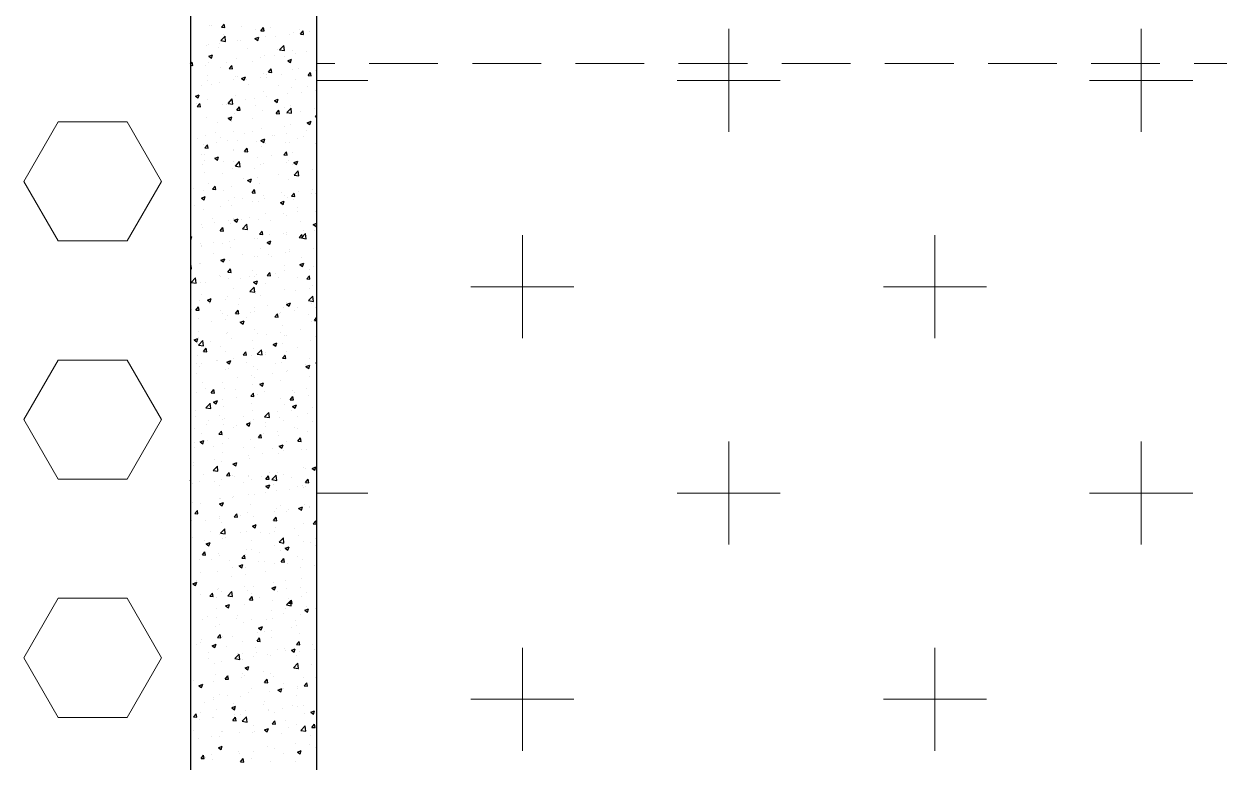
# Model space of a CAD drawing. Header units: millimetres. Extents: x 331487 to 517269, y 198509 to 399936.
# Drawn here: x 402597 to 404770, y 385354 to 386696 of the extents above; entities that cross this region are included whole.
import ezdxf

# ---------------------------------------------------------------- set-up
doc = ezdxf.new("R2010")
doc.units = ezdxf.units.MM
doc.header["$MEASUREMENT"] = 0
doc.linetypes.add('DASHED', pattern=[0.75, 0.5, -0.25])
doc.linetypes.add('DASHED2', pattern=[0.375, 0.25, -0.125])
doc.layers.add('9th_Sunk', color=251, linetype='DASHED', lineweight=5)
doc.layers.add('BEAM', color=1, linetype='Continuous', lineweight=5)
doc.layers.add('COLUMN', color=6, linetype='Continuous')

msp = doc.modelspace()

# ---------------------------------------------------------------- linework, layer by layer
at = {"layer": '9th_Sunk', "linetype": 'Continuous'}
for p, q in [((402597.3, 386409.6), (402659.8, 386517.8)), ((402659.8, 386517.8), (402784.8, 386517.8)), ((402847.3, 386409.6), (402784.8, 386517.8)), ((402659.8, 386301.3), (402597.3, 386409.6)), ((402784.8, 386301.3), (402847.3, 386409.6)), ((402659.8, 386301.3), (402784.8, 386301.3)), ((402597.3, 385976.6), (402659.8, 386084.8)), ((402659.8, 386084.8), (402784.8, 386084.8)), ((402847.3, 385976.6), (402784.8, 386084.8)), ((402659.8, 385868.3), (402597.3, 385976.6)), ((402784.8, 385868.3), (402847.3, 385976.6)), ((402659.8, 385868.3), (402784.8, 385868.3)), ((402597.3, 385543.6), (402659.8, 385651.8)), ((402659.8, 385651.8), (402784.8, 385651.8)), ((402847.3, 385543.6), (402784.8, 385651.8)), ((402659.8, 385435.3), (402597.3, 385543.6)), ((402784.8, 385435.3), (402847.3, 385543.6)), ((402659.8, 385435.3), (402784.8, 385435.3))]:
    msp.add_line(p, q, dxfattribs=at)
at = {"layer": 'BEAM', "color": 253, "linetype": 'Continuous', "ltscale": 750}
for p, q in [((403878.6, 386624), (403878.6, 386687)), ((404628.6, 386624), (404628.6, 386687)), ((403878.6, 386499.5), (403878.6, 386624)), ((404628.6, 386499.5), (404628.6, 386624)), ((403130.1, 386593.2), (403222.3, 386593.2)), ((403784.8, 386593.2), (403972.3, 386593.2)), ((404534.8, 386593.2), (404722.3, 386593.2)), ((403503.6, 386124.5), (403503.6, 386312)), ((404253.6, 386124.5), (404253.6, 386312)), ((403409.8, 386218.2), (403597.3, 386218.2)), ((404159.8, 386218.2), (404347.3, 386218.2)), ((403878.6, 385749.5), (403878.6, 385937)), ((404628.6, 385749.5), (404628.6, 385937)), ((403130.1, 385843.2), (403222.3, 385843.2)), ((403784.8, 385843.2), (403972.3, 385843.2)), ((404534.8, 385843.2), (404722.3, 385843.2)), ((403503.6, 385374.5), (403503.6, 385562)), ((404253.6, 385374.5), (404253.6, 385562)), ((403409.8, 385468.2), (403597.3, 385468.2)), ((404159.8, 385468.2), (404347.3, 385468.2))]:
    msp.add_line(p, q, dxfattribs=at)
at = {"layer": 'BEAM', "linetype": 'DASHED2', "ltscale": 500}
msp.add_line((406350.1, 386624), (403130.1, 386624), dxfattribs=at)
at = {"layer": 'COLUMN'}
for p, q in [((402900.1, 389154), (402900.1, 384659)), ((403130.1, 384659), (403130.1, 389154))]:
    msp.add_line(p, q, dxfattribs=at)
at = {"layer": 'COLUMN', "color": 2, "linetype": 'Continuous'}
for p, q in [((402935, 386692.3), (402935, 386692.3)), ((402938.6, 386693), (402938.6, 386693)), ((402956.5, 386689.8), (402961.3, 386695.5)), ((402956.5, 386689.8), (402962.4, 386689.3)), ((402962.4, 386689.3), (402961.3, 386695.5)), ((402992, 386690.8), (402992, 386690.8)), ((403017.7, 386686.4), (403017.7, 386686.4)), ((403028.2, 386683.5), (403033, 386689.2)), ((403028.2, 386683.5), (403034.2, 386683)), ((403034.2, 386683), (403033, 386689.2)), ((403045.4, 386688.5), (403045.4, 386688.5)), ((403079.5, 386677), (403079.5, 386677)), ((403087.6, 386680), (403087.6, 386680)), ((403098.7, 386686.2), (403098.7, 386686.2)), ((403099.9, 386677.2), (403104.7, 386683)), ((403099.9, 386677.2), (403105.9, 386676.7)), ((403105.9, 386676.7), (403104.7, 386683)), ((403117.4, 386682), (403117.4, 386682)), ((402901.1, 386666.3), (402901.1, 386666.3)), ((402928.4, 386657.1), (402928.4, 386657.1)), ((402933.8, 386659), (402933.8, 386659)), ((402953.5, 386660.4), (402953.5, 386660.4)), ((402955.2, 386665.4), (402963, 386673.5)), ((402955.2, 386665.4), (402964.1, 386664)), ((402959.4, 386676.3), (402959.4, 386676.3)), ((402964.1, 386664), (402963, 386673.5)), ((402985.1, 386666.1), (402985.1, 386666.1)), ((402991.4, 386665.4), (402991.4, 386665.4)), ((403017.3, 386669.3), (403024.3, 386672)), ((403017.3, 386669.3), (403022.3, 386665.9)), ((403022.3, 386665.9), (403024.3, 386672)), ((403035.7, 386672.5), (403035.7, 386672.5)), ((403054.5, 386673.7), (403054.5, 386673.7)), ((403061.9, 386648.8), (403069.7, 386656.9)), ((403070.8, 386647.4), (403069.7, 386656.9)), ((402933.3, 386637), (402940.3, 386639.7)), ((402933.3, 386637), (402938.3, 386633.7)), ((402938.3, 386633.7), (402940.3, 386639.7)), ((402951, 386653.4), (402951, 386653.4)), ((403004.4, 386651.1), (403004.4, 386651.1)), ((403028.2, 386634.3), (403028.2, 386634.3)), ((403034.4, 386639.2), (403034.4, 386639.2)), ((403053.2, 386637.6), (403053.2, 386637.6)), ((403057.8, 386648.8), (403057.8, 386648.8)), ((403061.9, 386648.8), (403070.8, 386647.4)), ((403071.9, 386636.7), (403071.9, 386636.7)), ((403086.4, 386646.7), (403086.4, 386646.7)), ((403091.1, 386642.6), (403091.1, 386642.6)), ((403111.1, 386646.6), (403111.1, 386646.6)), ((402900.1, 386622.7), (402903.4, 386626.6)), ((402900.1, 386620.7), (402904.6, 386620.3)), ((402902.1, 386617.7), (402902.1, 386617.7)), ((402904.6, 386620.3), (402903.4, 386626.6)), ((402927.2, 386621), (402927.2, 386621)), ((402932.6, 386625.8), (402932.6, 386625.8)), ((402955.3, 386616.7), (402955.3, 386616.7)), ((402965, 386626), (402965, 386626)), ((402970.3, 386614.6), (402975.2, 386620.3)), ((402970.3, 386614.6), (402976.3, 386614)), ((402976.3, 386614), (402975.1, 386620.3)), ((402983.9, 386632.8), (402983.9, 386632.8)), ((403013.6, 386626.7), (403013.6, 386626.7)), ((403042.1, 386608.3), (403046.9, 386614)), ((403048, 386607.8), (403046.9, 386614)), ((403077, 386629), (403084, 386631.7)), ((403077, 386629), (403082, 386625.7)), ((403082, 386625.7), (403084, 386631.7)), ((403085.2, 386613.4), (403085.2, 386613.4)), ((403095.9, 386614.7), (403095.9, 386614.7)), ((402931.4, 386592.5), (402931.4, 386592.5)), ((402931.5, 386602.3), (402931.5, 386602.3)), ((402979.2, 386594.7), (402979.2, 386594.7)), ((402982.7, 386599.5), (402982.7, 386599.5)), ((402984.9, 386600), (402984.9, 386600)), ((402993, 386596.8), (403000, 386599.5)), ((402993, 386596.8), (402998, 386593.4)), ((402998, 386593.4), (403000, 386599.5)), ((403001.9, 386594.9), (403001.9, 386594.9)), ((403026.9, 386598.2), (403026.9, 386598.2)), ((403033.2, 386605.9), (403033.2, 386605.9)), ((403037.5, 386604.7), (403037.5, 386604.7)), ((403038.3, 386597.7), (403038.3, 386597.7)), ((403042.1, 386608.3), (403048, 386607.8)), ((403064.8, 386603.1), (403064.8, 386603.1)), ((403091.7, 386595.5), (403091.7, 386595.5)), ((403113.8, 386602), (403118.6, 386607.8)), ((403113.8, 386602), (403119.8, 386601.5)), ((403119.8, 386601.5), (403118.6, 386607.7)), ((403128, 386611.5), (403128, 386611.5)), ((402900.9, 386581.6), (402900.9, 386581.6)), ((402920.9, 386584.7), (402920.9, 386584.7)), ((402938.7, 386586.5), (402938.7, 386586.5)), ((402952.6, 386588.8), (402952.6, 386588.8)), ((403006, 386586.6), (403006, 386586.6)), ((403032, 386572.6), (403032, 386572.6)), ((403059.4, 386584.3), (403059.4, 386584.3)), ((403075.7, 386569.7), (403075.7, 386569.7)), ((403083.9, 386580.1), (403083.9, 386580.1)), ((403101.7, 386572), (403101.7, 386572)), ((403112.8, 386582.1), (403112.8, 386582.1)), ((403126.7, 386575.3), (403126.7, 386575.3)), ((402909, 386564.5), (402916, 386567.2)), ((402909, 386564.5), (402913.9, 386561.2)), ((402911.6, 386551.4), (402911.6, 386551.4)), ((402912.4, 386547.1), (402912.4, 386547.1)), ((402912.5, 386545.6), (402917.3, 386551.4)), ((402913.9, 386561.2), (402916, 386567.2)), ((402918.5, 386545.1), (402917.3, 386551.4)), ((402930.2, 386559.2), (402930.2, 386559.2)), ((402959.1, 386549.7), (402959.1, 386549.7)), ((402965, 386549.2), (402965, 386549.2)), ((402968.4, 386551.4), (402976.2, 386559.5)), ((402968.4, 386551.4), (402977.3, 386550)), ((402975.6, 386555.4), (402975.6, 386555.4)), ((402977.3, 386550), (402976.2, 386559.5)), ((402981.5, 386566.2), (402981.5, 386566.2)), ((403000.6, 386558.7), (403000.6, 386558.7)), ((403017.4, 386559.7), (403017.4, 386559.7)), ((403018.4, 386546.9), (403018.4, 386546.9)), ((403038.5, 386563.7), (403038.5, 386563.7)), ((403052.7, 386556.5), (403059.7, 386559.2)), ((403052.7, 386556.5), (403057.6, 386553.2)), ((403057.6, 386553.2), (403059.7, 386559.2)), ((403082.7, 386546.8), (403082.7, 386546.8)), ((402900.8, 386539.7), (402900.8, 386539.7)), ((402912.5, 386545.6), (402918.5, 386545.1)), ((402928.9, 386525.9), (402928.9, 386525.9)), ((402968.7, 386524.3), (402975.7, 386526.9)), ((402973.6, 386520.9), (402975.6, 386526.9)), ((402980.3, 386532.9), (402980.3, 386532.9)), ((402984.2, 386539.3), (402989, 386545.1)), ((402984.2, 386539.3), (402990.2, 386538.8)), ((402990.2, 386538.8), (402989, 386545.1)), ((403030.8, 386539.3), (403030.8, 386539.3)), ((403055.9, 386533.1), (403060.8, 386538.8)), ((403055.9, 386533.1), (403061.9, 386532.5)), ((403061.9, 386532.5), (403060.7, 386538.8)), ((403071.8, 386544.7), (403071.8, 386544.7)), ((403075.1, 386534.8), (403082.9, 386543)), ((403075.2, 386534.8), (403084, 386533.5)), ((403075.3, 386532.6), (403075.3, 386532.6)), ((403084, 386533.5), (403082.9, 386543)), ((403100.4, 386535.9), (403100.4, 386535.9)), ((403125.2, 386542.4), (403125.2, 386542.4)), ((403127.7, 386526.8), (403130.1, 386529.7)), ((403127.7, 386526.8), (403130.1, 386526.6)), ((402949.3, 386516), (402949.3, 386516)), ((402968.7, 386524.3), (402973.6, 386520.9)), ((402974.3, 386519.3), (402974.3, 386519.3)), ((403012.2, 386524.3), (403012.2, 386524.3)), ((403029.6, 386506), (403029.6, 386506)), ((403071.6, 386510.1), (403071.6, 386510.1)), ((403081.5, 386513.5), (403081.5, 386513.5)), ((403112.4, 386516.2), (403119.4, 386518.9)), ((403112.4, 386516.2), (403117.3, 386512.9)), ((403117.3, 386512.9), (403119.4, 386518.9)), ((403129.9, 386520.1), (403129.9, 386520.1)), ((402913.2, 386486.9), (402913.2, 386486.9)), ((402927.7, 386492.6), (402927.7, 386492.6)), ((402945.5, 386498.1), (402945.5, 386498.1)), ((402955, 386490), (402955, 386490)), ((402966.6, 386484.6), (402966.6, 386484.6)), ((402979.1, 386499.6), (402979.1, 386499.6)), ((402985.9, 386484.8), (402985.9, 386484.8)), ((402998.9, 386495.8), (402998.9, 386495.8)), ((403013.3, 386500.1), (403013.3, 386500.1)), ((403020, 386482.4), (403020, 386482.4)), ((403028.3, 386484), (403035.3, 386486.7)), ((403028.3, 386484), (403033.3, 386480.6)), ((403033.3, 386480.6), (403035.3, 386486.7)), ((403049, 386493.1), (403049, 386493.1)), ((403052.3, 386493.6), (403052.3, 386493.6)), ((403074.1, 386496.4), (403074.1, 386496.4)), ((403095.6, 386488.1), (403095.6, 386488.1)), ((403105.7, 386491.3), (403105.7, 386491.3)), ((403111.9, 386501.4), (403111.9, 386501.4)), ((402923, 386476.5), (402923, 386476.5)), ((402926.4, 386470.4), (402931.2, 386476.1)), ((402926.4, 386470.4), (402932.3, 386469.9)), ((402932.3, 386469.9), (402931.2, 386476.1)), ((402948, 386479.8), (402948, 386479.8)), ((402977.8, 386466.3), (402977.8, 386466.3)), ((402978.9, 386468.1), (402978.9, 386468.1)), ((402998.1, 386464.1), (403002.9, 386469.9)), ((402998.1, 386464.1), (403004.1, 386463.6)), ((403004.1, 386463.6), (403002.9, 386469.9)), ((403028.4, 386472.7), (403028.4, 386472.7)), ((403037.2, 386478.1), (403037.2, 386478.1)), ((403069.8, 386457.8), (403074.6, 386463.6)), ((403073.4, 386480.1), (403073.4, 386480.1)), ((403075.8, 386457.3), (403074.6, 386463.6)), ((403080.3, 386480.2), (403080.3, 386480.2)), ((403085.6, 386462), (403085.6, 386462)), ((403126.8, 386477.9), (403126.8, 386477.9)), ((402920.6, 386458.1), (402920.6, 386458.1)), ((402921.7, 386440.4), (402921.7, 386440.4)), ((402925.6, 386447.2), (402925.6, 386447.2)), ((402926.5, 386459.3), (402926.5, 386459.3)), ((402944.3, 386451.7), (402951.3, 386454.4)), ((402944.3, 386451.7), (402949.3, 386448.4)), ((402949.3, 386448.4), (402951.3, 386454.4)), ((402959.6, 386445.4), (402959.6, 386445.4)), ((402979, 386445), (402979, 386445)), ((402981.7, 386437.4), (402989.5, 386445.5)), ((402990.6, 386436.1), (402989.5, 386445.6)), ((403022.7, 386453.7), (403022.7, 386453.7)), ((403027.1, 386439.5), (403027.1, 386439.5)), ((403032.4, 386442.7), (403032.4, 386442.7)), ((403047.8, 386457), (403047.8, 386457)), ((403069.8, 386457.8), (403075.8, 386457.3)), ((403075.4, 386443.1), (403075.4, 386443.1)), ((403079.1, 386447), (403079.1, 386447)), ((403085.8, 386440.5), (403085.8, 386440.5)), ((403088, 386443.7), (403095, 386446.4)), ((403088, 386443.7), (403093, 386440.4)), ((403093, 386440.4), (403095, 386446.4)), ((402925.3, 386426), (402925.3, 386426)), ((402958.8, 386423.1), (402958.8, 386423.1)), ((402976.6, 386433.1), (402976.6, 386433.1)), ((402981.7, 386437.4), (402990.6, 386436.1)), ((403017.1, 386433.1), (403017.1, 386433.1)), ((403021.5, 386417.5), (403021.5, 386417.5)), ((403059.3, 386422.5), (403059.3, 386422.5)), ((403088.4, 386420.9), (403096.2, 386429)), ((403088.4, 386420.9), (403097.3, 386419.5)), ((403097.3, 386419.5), (403096.2, 386429)), ((403122.5, 386430.8), (403122.5, 386430.8)), ((403129.2, 386420.7), (403129.2, 386420.7)), ((402900.5, 386413.1), (402900.5, 386413.1)), ((402906.2, 386396.1), (402906.2, 386396.1)), ((402933.3, 386405.9), (402933.3, 386405.9)), ((402940.2, 386395.2), (402945, 386400.9)), ((402940.2, 386395.2), (402946.2, 386394.7)), ((402946.2, 386394.6), (402945, 386400.9)), ((402975.4, 386399.8), (402975.4, 386399.8)), ((402996.4, 386414.2), (402996.4, 386414.2)), ((403004, 386411.5), (403011, 386414.2)), ((403004, 386411.5), (403009, 386408.1)), ((403009, 386408.1), (403011, 386414.2)), ((403012, 386388.9), (403016.8, 386394.6)), ((403017.9, 386388.4), (403016.8, 386394.6)), ((403025.9, 386406.2), (403025.9, 386406.2)), ((403077.9, 386413.7), (403077.9, 386413.7)), ((403121.2, 386394.7), (403121.2, 386394.7)), ((402920, 386379.2), (402927, 386381.9)), ((402920, 386379.2), (402925, 386375.9)), ((402924.1, 386392.7), (402924.1, 386392.7)), ((402925, 386375.9), (402927, 386381.9)), ((402927.3, 386382.7), (402927.3, 386382.7)), ((402959.6, 386393.9), (402959.6, 386393.9)), ((402970.1, 386374.8), (402970.1, 386374.8)), ((402980.6, 386380.4), (402980.6, 386380.4)), ((402995.1, 386378.1), (402995.1, 386378.1)), ((403012, 386388.9), (403017.9, 386388.4)), ((403012.9, 386391.6), (403012.9, 386391.6)), ((403013, 386373.4), (403013, 386373.4)), ((403024.7, 386372.9), (403024.7, 386372.9)), ((403033, 386383.1), (403033, 386383.1)), ((403034, 386378.2), (403034, 386378.2)), ((403063.7, 386371.2), (403070.7, 386373.9)), ((403066.3, 386389.4), (403066.3, 386389.4)), ((403068.7, 386367.9), (403070.7, 386373.9)), ((403071.3, 386383.4), (403071.3, 386383.4)), ((403076.7, 386380.4), (403076.7, 386380.4)), ((403083.7, 386382.6), (403088.5, 386388.4)), ((403083.7, 386382.6), (403089.7, 386382.1)), ((403087.4, 386375.9), (403087.4, 386375.9)), ((403089.7, 386382.1), (403088.5, 386388.4)), ((403096.2, 386391.4), (403096.2, 386391.4)), ((403119.7, 386387.1), (403119.7, 386387.1)), ((403128, 386387.4), (403128, 386387.4)), ((403129.6, 386393.4), (403129.6, 386393.4)), ((402907, 386366.5), (402907, 386366.5)), ((402922.9, 386359.4), (402922.9, 386359.4)), ((402954.7, 386363.4), (402954.7, 386363.4)), ((402974.2, 386366.5), (402974.2, 386366.5)), ((403036.9, 386351.5), (403036.9, 386351.5)), ((403063.7, 386371.2), (403068.7, 386367.9)), ((403069.9, 386352), (403069.9, 386352)), ((403094.9, 386355.3), (403094.9, 386355.3)), ((403095.3, 386361.5), (403095.3, 386361.5)), ((403126.8, 386354.1), (403126.8, 386354.1)), ((402920.3, 386331.4), (402920.3, 386331.4)), ((402939.7, 386343), (402939.7, 386343)), ((402943.8, 386335.4), (402943.8, 386335.4)), ((402968.8, 386338.7), (402968.8, 386338.7)), ((402973, 386333.2), (402973, 386333.2)), ((402978.6, 386341.5), (402978.6, 386341.5)), ((402979.7, 386339), (402986.7, 386341.7)), ((402979.7, 386339), (402984.7, 386335.6)), ((402984.6, 386335.6), (402986.7, 386341.6)), ((402993, 386340.8), (402993, 386340.8)), ((402994.9, 386323.5), (403002.7, 386331.6)), ((403003.8, 386322.1), (403002.7, 386331.6)), ((403006.7, 386343.6), (403006.7, 386343.6)), ((403023.5, 386339.6), (403023.5, 386339.6)), ((403046.4, 386338.5), (403046.4, 386338.5)), ((403075.4, 386347.1), (403075.4, 386347.1)), ((403099.8, 386336.3), (403099.8, 386336.3)), ((403123.4, 386331), (403130.1, 386333.5)), ((403123.4, 386331), (403128.4, 386327.6)), ((403128.4, 386327.6), (403130.1, 386332.9)), ((402900.1, 386308.4), (402902.7, 386309.4)), ((402900.6, 386303.4), (402902.7, 386309.4)), ((402921.6, 386326.1), (402921.6, 386326.1)), ((402954.1, 386320), (402958.9, 386325.7)), ((402954.1, 386320), (402960.1, 386319.4)), ((402960.1, 386319.4), (402958.9, 386325.7)), ((402994.9, 386323.5), (403003.8, 386322.1)), ((403025.8, 386313.7), (403030.7, 386319.4)), ((403025.8, 386313.7), (403031.8, 386313.2)), ((403031.8, 386313.2), (403030.6, 386319.4)), ((403043.6, 386312.5), (403043.6, 386312.5)), ((403068.6, 386315.8), (403068.6, 386315.8)), ((403074.2, 386313.8), (403074.2, 386313.8)), ((403075.1, 386316.5), (403075.1, 386316.5)), ((403097.6, 386307.4), (403102.4, 386313.2)), ((403097.6, 386307.4), (403103.5, 386306.9)), ((403101.7, 386306.9), (403109.4, 386315)), ((403103.5, 386306.9), (403102.4, 386313.1)), ((403106.5, 386320.8), (403106.5, 386320.8)), ((403110.6, 386305.5), (403109.5, 386315)), ((403125.6, 386320.8), (403125.6, 386320.8)), ((402900.1, 386303.7), (402900.6, 386303.4)), ((402900.2, 386286.4), (402900.2, 386286.4)), ((402917.5, 386295.9), (402917.5, 386295.9)), ((402920.2, 386291.9), (402920.2, 386291.9)), ((402920.4, 386292.9), (402920.4, 386292.9)), ((402942.5, 386299.2), (402942.5, 386299.2)), ((402958.5, 386296.5), (402958.5, 386296.5)), ((402971.8, 386299.9), (402971.8, 386299.9)), ((402973.6, 386289.7), (402973.6, 386289.7)), ((402980.4, 386304.2), (402980.4, 386304.2)), ((403016.8, 386306.5), (403016.8, 386306.5)), ((403022.3, 386306.3), (403022.3, 386306.3)), ((403027, 386287.4), (403027, 386287.4)), ((403039.4, 386298.7), (403046.4, 386301.4)), ((403039.4, 386298.7), (403044.3, 386295.3)), ((403044.3, 386295.3), (403046.4, 386301.4)), ((403101.7, 386306.9), (403110.6, 386305.5)), ((403124.3, 386287.6), (403124.3, 386287.6)), ((402941.3, 386278.5), (402941.3, 386278.5)), ((402954.1, 386264.8), (402954.1, 386264.8)), ((402955.3, 386266.4), (402962.3, 386269.1)), ((402955.3, 386266.4), (402960.3, 386263.1)), ((402960.3, 386263.1), (402962.3, 386269.1)), ((402970.6, 386266.6), (402970.6, 386266.6)), ((402994.7, 386276.3), (402994.7, 386276.3)), ((403017.3, 386273.1), (403017.3, 386273.1)), ((403021.1, 386273), (403021.1, 386273)), ((403042.3, 386276.4), (403042.3, 386276.4)), ((403048, 386274), (403048, 386274)), ((403073, 386280.5), (403073, 386280.5)), ((403080.2, 386281.4), (403080.2, 386281.4)), ((403080.3, 386285.2), (403080.3, 386285.2)), ((403101.4, 386271.8), (403101.4, 386271.8)), ((403129.3, 386266.8), (403129.3, 386266.8)), ((402900.1, 386255.6), (402901.1, 386256.8)), ((402900.1, 386250.7), (402902.2, 386250.5)), ((402902.2, 386250.5), (402901.1, 386256.8)), ((402916.2, 386259.8), (402916.2, 386259.8)), ((402919.2, 386259.6), (402919.2, 386259.6)), ((402968, 386244.7), (402972.8, 386250.5)), ((402968, 386244.7), (402974, 386244.2)), ((402974, 386244.2), (402972.8, 386250.5)), ((403012.7, 386246.8), (403012.7, 386246.8)), ((403039.7, 386238.5), (403044.5, 386244.2)), ((403045.7, 386237.9), (403044.5, 386244.2)), ((403071, 386256.8), (403071, 386256.8)), ((403071.8, 386247.2), (403071.8, 386247.2)), ((403099.1, 386258.4), (403106.1, 386261.1)), ((403099.1, 386258.4), (403104, 386255.1)), ((403104, 386255.1), (403106.1, 386261.1)), ((403117, 386250.2), (403117, 386250.2)), ((403123.1, 386254.3), (403123.1, 386254.3)), ((402900.3, 386241.1), (402900.3, 386241.1)), ((402901.5, 386226.1), (402909.3, 386234.2)), ((402901.5, 386226.1), (402910.4, 386224.7)), ((402910.4, 386224.7), (402909.3, 386234.2)), ((402918, 386226.3), (402918, 386226.3)), ((402927.8, 386225.3), (402927.8, 386225.3)), ((402953.7, 386238.9), (402953.7, 386238.9)), ((402954.4, 386236.8), (402954.4, 386236.8)), ((402969.3, 386233.3), (402969.3, 386233.3)), ((402991, 386233.6), (402991, 386233.6)), ((403007.1, 386236.6), (403007.1, 386236.6)), ((403015, 386226.2), (403022, 386228.9)), ((403015, 386226.2), (403020, 386222.8)), ((403016, 386236.9), (403016, 386236.9)), ((403019.8, 386239.7), (403019.8, 386239.7)), ((403020, 386222.8), (403022, 386228.9)), ((403036.6, 386224.8), (403036.6, 386224.8)), ((403039.7, 386238.5), (403045.7, 386237.9)), ((403053.9, 386241.9), (403053.9, 386241.9)), ((403060.4, 386234.4), (403060.4, 386234.4)), ((403095, 386234.9), (403095, 386234.9)), ((403111.4, 386232.2), (403116.3, 386237.9)), ((403111.4, 386232.2), (403117.4, 386231.7)), ((403113.8, 386232.1), (403113.8, 386232.1)), ((403117.4, 386231.7), (403116.3, 386237.9)), ((403121.9, 386221), (403121.9, 386221)), ((402920, 386204.8), (402920, 386204.8)), ((402968.1, 386200), (402968.1, 386200)), ((402978.3, 386214.8), (402978.3, 386214.8)), ((403008.2, 386209.5), (403016, 386217.6)), ((403008.2, 386209.5), (403017.1, 386208.1)), ((403017.1, 386208.1), (403016, 386217.6)), ((403018.6, 386206.4), (403018.6, 386206.4)), ((403027.6, 386202.5), (403027.6, 386202.5)), ((403070.6, 386213.9), (403070.6, 386213.9)), ((403090.7, 386210.8), (403090.7, 386210.8)), ((403114.9, 386192.9), (403122.7, 386201.1)), ((403115.7, 386214.1), (403115.7, 386214.1)), ((403123.8, 386191.6), (403122.7, 386201.1)), ((402901.5, 386185.9), (402901.5, 386185.9)), ((402910.1, 386175.8), (402914.9, 386181.5)), ((402916.1, 386175.3), (402914.9, 386181.5)), ((402916.8, 386193), (402916.8, 386193)), ((402931, 386193.9), (402938, 386196.6)), ((402931, 386193.9), (402936, 386190.6)), ((402934.2, 386187.8), (402934.2, 386187.8)), ((402936, 386190.6), (402938, 386196.6)), ((402964.6, 386194.2), (402964.6, 386194.2)), ((402987.6, 386185.5), (402987.6, 386185.5)), ((402989.7, 386197.5), (402989.7, 386197.5)), ((403016.5, 386179.8), (403016.5, 386179.8)), ((403041, 386183.3), (403041, 386183.3)), ((403069.4, 386180.6), (403069.4, 386180.6)), ((403074.7, 386185.9), (403081.7, 386188.6)), ((403074.7, 386185.9), (403079.7, 386182.6)), ((403074.8, 386189.8), (403074.8, 386189.8)), ((403079.7, 386182.6), (403081.7, 386188.6)), ((403094.3, 386181), (403094.3, 386181)), ((403114.9, 386193), (403123.8, 386191.6)), ((403120.7, 386187.7), (403120.7, 386187.7)), ((403127.3, 386179.6), (403127.3, 386179.6)), ((402901.9, 386176.6), (402901.9, 386176.6)), ((402910.1, 386175.8), (402916.1, 386175.3)), ((402915.6, 386159.7), (402915.6, 386159.7)), ((402955.3, 386174.3), (402955.3, 386174.3)), ((402958.2, 386169.8), (402958.2, 386169.8)), ((402963.4, 386158.1), (402963.4, 386158.1)), ((402966.9, 386166.7), (402966.9, 386166.7)), ((402981.9, 386169.5), (402986.7, 386175.3)), ((402981.9, 386169.5), (402987.8, 386169)), ((402987.8, 386169), (402986.7, 386175.3)), ((402990.7, 386153.7), (402997.7, 386156.4)), ((402995.7, 386150.3), (402997.7, 386156.4)), ((403001.2, 386163), (403001.2, 386163)), ((403008.7, 386172.1), (403008.7, 386172.1)), ((403017.4, 386173.1), (403017.4, 386173.1)), ((403053.6, 386163.2), (403058.4, 386169)), ((403053.6, 386163.2), (403059.6, 386162.7)), ((403059.6, 386162.7), (403058.4, 386169)), ((403062.1, 386169.8), (403062.1, 386169.8)), ((403064.4, 386171.4), (403064.4, 386171.4)), ((403089.4, 386174.6), (403089.4, 386174.6)), ((403115.4, 386167.6), (403115.4, 386167.6)), ((403125.3, 386157), (403130.1, 386162.7)), ((403125.3, 386157), (403130.1, 386156.5)), ((403130.1, 386162.7), (403130.1, 386162.7)), ((402914.3, 386136.9), (402914.3, 386136.9)), ((402938.3, 386154.8), (402938.3, 386154.8)), ((402967.7, 386134.7), (402967.7, 386134.7)), ((402990.7, 386153.7), (402995.7, 386150.3)), ((403016.2, 386139.9), (403016.2, 386139.9)), ((403063.1, 386135.2), (403063.1, 386135.2)), ((403068.1, 386147.4), (403068.1, 386147.4)), ((403101, 386140.2), (403101, 386140.2)), ((403119.5, 386154.4), (403119.5, 386154.4)), ((403129, 386140.2), (403129, 386140.2)), ((402906.7, 386121.4), (402913.7, 386124.1)), ((402906.7, 386121.4), (402911.7, 386118.1)), ((402911.7, 386118.1), (402913.7, 386124.1)), ((402912, 386115.3), (402912, 386115.3)), ((402914.3, 386126.4), (402914.3, 386126.4)), ((402914.7, 386112.1), (402922.5, 386120.2)), ((402914.7, 386112.1), (402923.6, 386110.7)), ((402923.6, 386110.7), (402922.5, 386120.2)), ((402937.1, 386118.6), (402937.1, 386118.6)), ((402965.7, 386133.5), (402965.7, 386133.5)), ((402974.9, 386123.6), (402974.9, 386123.6)), ((403012.4, 386120.2), (403012.4, 386120.2)), ((403021.1, 386132.4), (403021.1, 386132.4)), ((403038.1, 386131.9), (403038.1, 386131.9)), ((403050.4, 386113.4), (403057.4, 386116.1)), ((403050.4, 386113.4), (403055.4, 386110.1)), ((403055.4, 386110.1), (403057.4, 386116.1)), ((403066.9, 386114.1), (403066.9, 386114.1)), ((403070.7, 386130.2), (403070.7, 386130.2)), ((403074.5, 386130.2), (403074.5, 386130.2)), ((403118.3, 386121.1), (403118.3, 386121.1)), ((403127.8, 386127.9), (403127.8, 386127.9)), ((402913.1, 386093.1), (402913.1, 386093.1)), ((402924, 386100.6), (402928.8, 386106.3)), ((402924, 386100.6), (402930, 386100.1)), ((402930, 386100), (402928.8, 386106.3)), ((402954.1, 386110.2), (402954.1, 386110.2)), ((402964.5, 386100.2), (402964.5, 386100.2)), ((402995.7, 386094.3), (403000.5, 386100)), ((402995.7, 386094.3), (403001.7, 386093.8)), ((403001.7, 386093.8), (403000.5, 386100)), ((403011.8, 386092.5), (403011.8, 386092.5)), ((403015, 386106.6), (403015, 386106.6)), ((403021.5, 386095.5), (403029.2, 386103.7)), ((403021.5, 386095.5), (403030.4, 386094.2)), ((403030.4, 386094.2), (403029.3, 386103.7)), ((403036.4, 386098.2), (403036.4, 386098.2)), ((403036.8, 386095.8), (403036.8, 386095.8)), ((403067.5, 386088), (403072.3, 386093.8)), ((403073.4, 386087.5), (403072.3, 386093.8)), ((403074.7, 386100.8), (403074.7, 386100.8)), ((403094.7, 386108.2), (403094.7, 386108.2)), ((402910.8, 386079.2), (402910.8, 386079.2)), ((402915.9, 386072.4), (402915.9, 386072.4)), ((402919.7, 386078.2), (402919.7, 386078.2)), ((402948.2, 386083.6), (402948.2, 386083.6)), ((402948.6, 386084.2), (402948.6, 386084.2)), ((402966.4, 386081.2), (402973.4, 386083.8)), ((402966.4, 386081.2), (402971.3, 386077.8)), ((402969.3, 386070.1), (402969.3, 386070.1)), ((402971.3, 386077.8), (402973.4, 386083.8)), ((402978, 386088.2), (402978, 386088.2)), ((403001.6, 386081.3), (403001.6, 386081.3)), ((403013.8, 386073.3), (403013.8, 386073.3)), ((403055, 386079.1), (403055, 386079.1)), ((403065.7, 386080.8), (403065.7, 386080.8)), ((403067.5, 386088), (403073.4, 386087.5)), ((403108.4, 386076.8), (403108.4, 386076.8)), ((403110.1, 386073.1), (403117.1, 386075.8)), ((403110.1, 386073.1), (403115.1, 386069.8)), ((403111.5, 386069.6), (403111.5, 386069.6)), ((403115.1, 386069.8), (403117.1, 386075.8)), ((403117.1, 386087.8), (403117.1, 386087.8)), ((403128.2, 386079), (403130.1, 386081)), ((403128.2, 386079), (403130.1, 386078.7)), ((402911.9, 386059.8), (402911.9, 386059.8)), ((402963.3, 386066.9), (402963.3, 386066.9)), ((402985.5, 386053), (402985.5, 386053)), ((403010.5, 386056.3), (403010.5, 386056.3)), ((403016.2, 386053.2), (403016.2, 386053.2)), ((403022.7, 386067.9), (403022.7, 386067.9)), ((403048.4, 386061.3), (403048.4, 386061.3)), ((403064.5, 386047.5), (403064.5, 386047.5)), ((403074.5, 386063.2), (403074.5, 386063.2)), ((403076.1, 386065.6), (403076.1, 386065.6)), ((403115.8, 386054.5), (403115.8, 386054.5)), ((403129.4, 386063.4), (403129.4, 386063.4)), ((402910.7, 386026.5), (402910.7, 386026.5)), ((402922.3, 386044.7), (402922.3, 386044.7)), ((402928.3, 386032.7), (402928.3, 386032.7)), ((402937.9, 386025.4), (402942.7, 386031.1)), ((402937.9, 386025.4), (402943.9, 386024.8)), ((402943.9, 386024.8), (402942.7, 386031.1)), ((402957.9, 386043.2), (402957.9, 386043.2)), ((402962, 386033.6), (402962, 386033.6)), ((402981.7, 386030.5), (402981.7, 386030.5)), ((403012.6, 386040), (403012.6, 386040)), ((403026.1, 386040.9), (403033.1, 386043.6)), ((403026.1, 386040.9), (403031, 386037.5)), ((403031, 386037.5), (403033.1, 386043.6)), ((403035.1, 386028.2), (403035.1, 386028.2)), ((403085.2, 386030.2), (403085.2, 386030.2)), ((403088.5, 386026), (403088.5, 386026)), ((403110.3, 386033.5), (403110.3, 386033.5)), ((402928, 385998.1), (402935.8, 386006.2)), ((402936.9, 385996.8), (402935.8, 386006.3)), ((402942, 386008.6), (402949, 386011.3)), ((402942, 386008.6), (402947, 386005.3)), ((402947, 386005.3), (402949, 386011.3)), ((402959.2, 386013.6), (402959.2, 386013.6)), ((402984.2, 386016.9), (402984.2, 386016.9)), ((403009.6, 386019.1), (403014.4, 386024.8)), ((403009.6, 386019.1), (403015.6, 386018.6)), ((403011.3, 386006.7), (403011.3, 386006.7)), ((403015.6, 386018.6), (403014.4, 386024.8)), ((403022.1, 386021.9), (403022.1, 386021.9)), ((403063.3, 386014.2), (403063.3, 386014.2)), ((403070.4, 386003.5), (403070.4, 386003.5)), ((403081.3, 386012.8), (403086.2, 386018.6)), ((403081.3, 386012.8), (403087.3, 386012.3)), ((403085.8, 386000.6), (403092.8, 386003.3)), ((403087.3, 386012.3), (403086.1, 386018.5)), ((403090.7, 385997.3), (403092.8, 386003.3)), ((403114.6, 386021.2), (403114.6, 386021.2)), ((403128.7, 386013.6), (403128.7, 386013.6)), ((402908.8, 385981.6), (402908.8, 385981.6)), ((402909.5, 385993.3), (402909.5, 385993.3)), ((402928, 385998.1), (402936.9, 385996.8)), ((402953.8, 385983.5), (402953.8, 385983.5)), ((402960.8, 386000.3), (402960.8, 386000.3)), ((402995.8, 385982.4), (402995.8, 385982.4)), ((403012.1, 385993.5), (403012.1, 385993.5)), ((403034.7, 385981.6), (403042.5, 385989.7)), ((403034.7, 385981.6), (403043.6, 385980.2)), ((403043.6, 385980.2), (403042.5, 385989.7)), ((403058.9, 385990.7), (403058.9, 385990.7)), ((403084, 385994), (403084, 385994)), ((403085.8, 386000.6), (403090.7, 385997.3)), ((403094.4, 385981.6), (403094.4, 385981.6)), ((403113.4, 385987.9), (403113.4, 385987.9)), ((403121.8, 385999), (403121.8, 385999)), ((402908.3, 385960), (402908.3, 385960)), ((402929.9, 385968.2), (402929.9, 385968.2)), ((402932.9, 385974.1), (402932.9, 385974.1)), ((402957.9, 385977.4), (402957.9, 385977.4)), ((402959.6, 385967), (402959.6, 385967)), ((402962.2, 385979.4), (402962.2, 385979.4)), ((402977.7, 385961.6), (402977.7, 385961.6)), ((402983.3, 385966), (402983.3, 385966)), ((403001.7, 385968.4), (403008.7, 385971.1)), ((403001.7, 385968.4), (403006.7, 385965)), ((403006.7, 385965), (403008.7, 385971.1)), ((403010.1, 385973.4), (403010.1, 385973.4)), ((403015.6, 385977.1), (403015.6, 385977.1)), ((403036.1, 385971.6), (403036.1, 385971.6)), ((403036.7, 385963.7), (403036.7, 385963.7)), ((403062.1, 385980.9), (403062.1, 385980.9)), ((403069, 385974.9), (403069, 385974.9)), ((403090.1, 385961.4), (403090.1, 385961.4)), ((403122.4, 385972.6), (403122.4, 385972.6)), ((402917.7, 385936.1), (402924.7, 385938.8)), ((402919.4, 385951.6), (402919.4, 385951.6)), ((402922.7, 385932.8), (402924.7, 385938.8)), ((402931.6, 385938), (402931.6, 385938)), ((402951.8, 385950.1), (402956.6, 385955.9)), ((402951.8, 385950.1), (402957.7, 385949.6)), ((402957.7, 385949.6), (402956.6, 385955.9)), ((402969.5, 385943), (402969.5, 385943)), ((403008.9, 385940.1), (403008.9, 385940.1)), ((403023.5, 385943.9), (403028.3, 385949.6)), ((403023.5, 385943.9), (403029.5, 385943.3)), ((403029.5, 385943.3), (403028.3, 385949.6)), ((403032.6, 385951.3), (403032.6, 385951.3)), ((403057.7, 385954.6), (403057.7, 385954.6)), ((403060.8, 385947.6), (403060.8, 385947.6)), ((403095.2, 385937.6), (403100, 385943.3)), ((403095.5, 385959.6), (403095.5, 385959.6)), ((403101.2, 385937.1), (403100, 385943.3)), ((403112.2, 385954.7), (403112.2, 385954.7)), ((402906.6, 385934.7), (402906.6, 385934.7)), ((402907, 385926.7), (402907, 385926.7)), ((402917.7, 385936.1), (402922.7, 385932.8)), ((402942.3, 385928.6), (402942.3, 385928.6)), ((402957.6, 385916.6), (402957.6, 385916.6)), ((402958.4, 385933.7), (402958.4, 385933.7)), ((402995.7, 385926.3), (402995.7, 385926.3)), ((403015.9, 385926.6), (403015.9, 385926.6)), ((403049.1, 385924.1), (403049.1, 385924.1)), ((403061.4, 385928.1), (403068.4, 385930.8)), ((403061.4, 385928.1), (403066.4, 385924.8)), ((403066.4, 385924.8), (403068.4, 385930.8)), ((403069.2, 385920.1), (403069.2, 385920.1)), ((403074.2, 385936.6), (403074.2, 385936.6)), ((403095.2, 385937.6), (403101.2, 385937.1)), ((403102.5, 385921.8), (403102.5, 385921.8)), ((403111, 385921.4), (403111, 385921.4)), ((402905.3, 385898.6), (402905.3, 385898.6)), ((402943.2, 385903.5), (402943.2, 385903.5)), ((402957.2, 385900.4), (402957.2, 385900.4)), ((402977.4, 385895.9), (402984.4, 385898.6)), ((402977.4, 385895.9), (402982.4, 385892.5)), ((402982.4, 385892.5), (402984.4, 385898.5)), ((403006.3, 385911.9), (403006.3, 385911.9)), ((403007.7, 385906.8), (403007.7, 385906.8)), ((403031.3, 385915.2), (403031.3, 385915.2)), ((403059.6, 385914.3), (403059.6, 385914.3)), ((402905.8, 385893.4), (402905.8, 385893.4)), ((402922.9, 385877.5), (402922.9, 385877.5)), ((402941.2, 385884.2), (402949, 385892.3)), ((402941.3, 385884.2), (402950.1, 385882.8)), ((402950.1, 385882.8), (402949, 385892.3)), ((402965.6, 385874.9), (402970.4, 385880.7)), ((402965.6, 385874.9), (402971.6, 385874.4)), ((402971.6, 385874.4), (402970.4, 385880.7)), ((402976.2, 385875.2), (402976.2, 385875.2)), ((403005, 385875.7), (403005, 385875.7)), ((403006.5, 385873.5), (403006.5, 385873.5)), ((403029.6, 385873), (403029.6, 385873)), ((403037.4, 385868.6), (403042.2, 385874.4)), ((403043.3, 385868.1), (403042.2, 385874.4)), ((403042.9, 385880.7), (403042.9, 385880.7)), ((403048, 385867.6), (403055.8, 385875.7)), ((403056.9, 385866.2), (403055.8, 385875.7)), ((403058.4, 385881), (403058.4, 385881)), ((403070.1, 385876.9), (403070.1, 385876.9)), ((403106.1, 385889), (403106.1, 385889)), ((403109.8, 385888.1), (403109.8, 385888.1)), ((403121.1, 385887.9), (403128.1, 385890.5)), ((403121.1, 385887.9), (403126.1, 385884.5)), ((403126.1, 385884.5), (403128.1, 385890.5)), ((403128.4, 385886.9), (403128.4, 385886.9)), ((402900.1, 385866.2), (402900.4, 385866.3)), ((402900.1, 385865.6), (402900.4, 385866.3)), ((402904.6, 385860.1), (402904.6, 385860.1)), ((402916.9, 385864.1), (402916.9, 385864.1)), ((402943.9, 385864), (402943.9, 385864)), ((402953.5, 385856.9), (402953.5, 385856.9)), ((402956, 385867.1), (402956, 385867.1)), ((402980, 385872.4), (402980, 385872.4)), ((402997.3, 385861.8), (402997.3, 385861.8)), ((403011.8, 385866.9), (403011.8, 385866.9)), ((403037.1, 385855.6), (403044.1, 385858.3)), ((403037.1, 385855.6), (403042.1, 385852.2)), ((403037.4, 385868.6), (403043.3, 385868.1)), ((403042.1, 385852.2), (403044.1, 385858.3)), ((403048, 385867.6), (403056.9, 385866.2)), ((403050.7, 385859.5), (403050.7, 385859.5)), ((403083, 385870.7), (403083, 385870.7)), ((403094.1, 385855), (403094.1, 385855)), ((403104.1, 385857.3), (403104.1, 385857.3)), ((403104.8, 385852.9), (403104.8, 385852.9)), ((403108.5, 385854.8), (403108.5, 385854.8)), ((403109.1, 385862.4), (403113.9, 385868.1)), ((403109.1, 385862.4), (403115.1, 385861.8)), ((403115.1, 385861.8), (403113.9, 385868.1)), ((402953.7, 385833), (402953.7, 385833)), ((402954.7, 385833.8), (402954.7, 385833.8)), ((402977.4, 385834.9), (402977.4, 385834.9)), ((402978.7, 385836.3), (402978.7, 385836.3)), ((403005.3, 385840.3), (403005.3, 385840.3)), ((403016.6, 385841.3), (403016.6, 385841.3)), ((403035.8, 385845), (403035.8, 385845)), ((403057.2, 385847.7), (403057.2, 385847.7)), ((403079.8, 385849.6), (403079.8, 385849.6)), ((402903, 385826.6), (402903, 385826.6)), ((402903.4, 385826.8), (402903.4, 385826.8)), ((402907.8, 385806), (402912.6, 385811.7)), ((402913.8, 385805.4), (402912.6, 385811.7)), ((402919.1, 385824.9), (402919.1, 385824.9)), ((402953.1, 385823.3), (402960.1, 385826)), ((402953.1, 385823.3), (402958, 385820)), ((402956.3, 385824.4), (402956.3, 385824.4)), ((402958, 385820), (402960.1, 385826)), ((403009.7, 385822.1), (403009.7, 385822.1)), ((403053.5, 385810.1), (403053.5, 385810.1)), ((403056, 385814.5), (403056, 385814.5)), ((403063.1, 385819.9), (403063.1, 385819.9)), ((403074, 385810), (403074, 385810)), ((403078.5, 385813.4), (403078.5, 385813.4)), ((403096.8, 385815.3), (403103.8, 385818)), ((403096.8, 385815.3), (403101.8, 385812)), ((403101.8, 385812), (403103.8, 385818)), ((403107.3, 385821.5), (403107.3, 385821.5)), ((403116.4, 385818.4), (403116.4, 385818.4)), ((403116.5, 385817.6), (403116.5, 385817.6)), ((402902.2, 385793.5), (402902.2, 385793.5)), ((402907.8, 385806), (402913.8, 385805.5)), ((402927.4, 385793.5), (402927.4, 385793.5)), ((402952.4, 385796.8), (402952.4, 385796.8)), ((402953.5, 385800.6), (402953.5, 385800.6)), ((402957.3, 385789.9), (402957.3, 385789.9)), ((402979.5, 385799.7), (402984.3, 385805.4)), ((402979.5, 385799.7), (402985.5, 385799.2)), ((402985.5, 385799.2), (402984.3, 385805.4)), ((402990.3, 385801.8), (402990.3, 385801.8)), ((403004, 385807), (403004, 385807)), ((403015.6, 385799.9), (403015.6, 385799.9)), ((403051.2, 385793.4), (403056.1, 385799.2)), ((403051.2, 385793.4), (403057.2, 385792.9)), ((403057.2, 385792.9), (403056, 385799.2)), ((403106.1, 385788.2), (403106.1, 385788.2)), ((403123, 385787.1), (403127.8, 385792.9)), ((403123, 385787.1), (403128.9, 385786.6)), ((403128.9, 385786.6), (403127.8, 385792.9)), ((402936.9, 385773.3), (402936.9, 385773.3)), ((402952.3, 385767.3), (402952.3, 385767.3)), ((402954.5, 385770.2), (402962.3, 385778.3)), ((402954.5, 385770.2), (402963.4, 385768.8)), ((402963.4, 385768.8), (402962.3, 385778.3)), ((402990.3, 385771), (402990.3, 385771)), ((403002.8, 385773.7), (403002.8, 385773.7)), ((403012.8, 385783.1), (403019.8, 385785.8)), ((403012.8, 385783.1), (403017.7, 385779.7)), ((403017.7, 385779.7), (403019.8, 385785.8)), ((403027.1, 385770.7), (403027.1, 385770.7)), ((403043.6, 385768.8), (403043.6, 385768.8)), ((403052.2, 385774), (403052.2, 385774)), ((403054.8, 385781.2), (403054.8, 385781.2)), ((403090.1, 385779), (403090.1, 385779)), ((403097, 385766.5), (403097, 385766.5)), ((402901, 385760.2), (402901, 385760.2)), ((402901.1, 385754.1), (402901.1, 385754.1)), ((402904.6, 385762.1), (402904.6, 385762.1)), ((402926.1, 385757.4), (402926.1, 385757.4)), ((402928.7, 385750.8), (402935.7, 385753.5)), ((402928.7, 385750.8), (402933.7, 385747.5)), ((402933.7, 385747.5), (402935.7, 385753.5)), ((402958, 385759.8), (402958, 385759.8)), ((402964, 385762.4), (402964, 385762.4)), ((403011.3, 385757.6), (403011.3, 385757.6)), ((403053.5, 385747.9), (403053.5, 385747.9)), ((403061.2, 385753.6), (403069, 385761.8)), ((403061.2, 385753.7), (403070.1, 385752.3)), ((403064.7, 385755.3), (403064.7, 385755.3)), ((403070.1, 385752.3), (403069, 385761.8)), ((403069.8, 385750.3), (403069.8, 385750.3)), ((403072.5, 385742.8), (403079.5, 385745.5)), ((403072.5, 385742.8), (403077.4, 385739.5)), ((403077.4, 385739.5), (403079.5, 385745.5)), ((403104.9, 385754.9), (403104.9, 385754.9)), ((403118.1, 385753.1), (403118.1, 385753.1)), ((403126.9, 385747.8), (403126.9, 385747.8)), ((403128.1, 385760.3), (403128.1, 385760.3)), ((402917, 385722.4), (402917, 385722.4)), ((402921.7, 385730.8), (402926.5, 385736.5)), ((402921.7, 385730.8), (402927.6, 385730.2)), ((402927.6, 385730.2), (402926.5, 385736.5)), ((402937.7, 385722.9), (402937.7, 385722.9)), ((402951.1, 385734), (402951.1, 385734)), ((402953.2, 385730.3), (402953.2, 385730.3)), ((402993.4, 385724.5), (402998.2, 385730.2)), ((402993.4, 385724.5), (402999.4, 385724)), ((402999.4, 385724), (402998.2, 385730.2)), ((403000.8, 385731.2), (403000.8, 385731.2)), ((403001.6, 385740.4), (403001.6, 385740.4)), ((403011.5, 385740.3), (403011.5, 385740.3)), ((403025.9, 385734.5), (403025.9, 385734.5)), ((403063.7, 385739.5), (403063.7, 385739.5)), ((403065.1, 385718.2), (403069.9, 385724)), ((403071.1, 385717.7), (403069.9, 385723.9)), ((403093.8, 385728.3), (403093.8, 385728.3)), ((403103.7, 385721.6), (403103.7, 385721.6)), ((402949.9, 385700.7), (402949.9, 385700.7)), ((402970.4, 385720.2), (402970.4, 385720.2)), ((402977.1, 385708.3), (402977.1, 385708.3)), ((402988.4, 385710.6), (402995.4, 385713.3)), ((402988.4, 385710.6), (402993.4, 385707.2)), ((402993.4, 385707.2), (402995.4, 385713.3)), ((403000.4, 385707.1), (403000.4, 385707.1)), ((403023.7, 385717.9), (403023.7, 385717.9)), ((403035.5, 385718.3), (403035.5, 385718.3)), ((403037.4, 385700.1), (403037.4, 385700.1)), ((403052.3, 385714.6), (403052.3, 385714.6)), ((403065.1, 385718.2), (403071.1, 385717.7)), ((403077.1, 385715.7), (403077.1, 385715.7)), ((403100.6, 385708.4), (403100.6, 385708.4)), ((403125.6, 385711.7), (403125.6, 385711.7)), ((402904.4, 385678.3), (402911.4, 385681)), ((402904.4, 385678.3), (402909.4, 385675)), ((402909.4, 385675), (402911.4, 385681)), ((402911.4, 385683.5), (402911.4, 385683.5)), ((402918.8, 385698.3), (402918.8, 385698.3)), ((402974.5, 385691.8), (402974.5, 385691.8)), ((402999.6, 385695.1), (402999.6, 385695.1)), ((403051.1, 385681.3), (403051.1, 385681.3)), ((403073.7, 385683.3), (403073.7, 385683.3)), ((403102.5, 385688.3), (403102.5, 385688.3)), ((402918.6, 385657.9), (402918.6, 385657.9)), ((402935.5, 385655.5), (402940.3, 385661.3)), ((402935.5, 385655.5), (402941.5, 385655)), ((402941.5, 385655), (402940.3, 385661.3)), ((402948.7, 385667.4), (402948.7, 385667.4)), ((402950.9, 385669.1), (402950.9, 385669.1)), ((402957, 385663.3), (402957, 385663.3)), ((402967.8, 385656.2), (402975.5, 385664.4)), ((402967.8, 385656.2), (402976.7, 385654.9)), ((402972, 385655.7), (402972, 385655.7)), ((402973.3, 385655.7), (402973.3, 385655.7)), ((402976.7, 385654.9), (402975.6, 385664.4)), ((402999.2, 385673.8), (402999.2, 385673.8)), ((403004.3, 385666.8), (403004.3, 385666.8)), ((403011.1, 385660.6), (403011.1, 385660.6)), ((403015.3, 385673.3), (403015.3, 385673.3)), ((403048.1, 385670.3), (403055.1, 385673)), ((403048.1, 385670.3), (403053.1, 385667)), ((403053.1, 385667), (403055.1, 385673)), ((403057.7, 385664.6), (403057.7, 385664.6)), ((403074.3, 385669), (403074.3, 385669)), ((403099.3, 385672.3), (403099.3, 385672.3)), ((403111, 385662.3), (403111, 385662.3)), ((402947.4, 385634.1), (402947.4, 385634.1)), ((402948.2, 385652.4), (402948.2, 385652.4)), ((402964.1, 385638.1), (402971.1, 385640.7)), ((402964.1, 385638.1), (402969.1, 385634.7)), ((402969.1, 385634.7), (402971.1, 385640.7)), ((402998, 385640.5), (402998, 385640.5)), ((403007.3, 385649.3), (403012.1, 385655)), ((403007.3, 385649.3), (403013.2, 385648.7)), ((403013.2, 385648.7), (403012.1, 385655)), ((403025.4, 385653.4), (403025.4, 385653.4)), ((403049.9, 385648), (403049.9, 385648)), ((403074.5, 385639.7), (403082.3, 385647.8)), ((403074.5, 385639.7), (403083.4, 385638.3)), ((403078.7, 385651.1), (403078.7, 385651.1)), ((403079, 385643), (403083.8, 385648.7)), ((403079, 385643), (403085, 385642.5)), ((403083.4, 385638.3), (403082.3, 385647.8)), ((403085, 385642.5), (403083.8, 385648.7)), ((403101.2, 385655.1), (403101.2, 385655.1)), ((403110.9, 385637.8), (403110.9, 385637.8)), ((402921.9, 385612.9), (402921.9, 385612.9)), ((402931, 385618.3), (402931, 385618.3)), ((402947, 385616.2), (402947, 385616.2)), ((402984.4, 385616), (402984.4, 385616)), ((402984.8, 385621.2), (402984.8, 385621.2)), ((403011.2, 385613.7), (403011.2, 385613.7)), ((403037.8, 385613.7), (403037.8, 385613.7)), ((403048, 385629.5), (403048, 385629.5)), ((403048.7, 385614.7), (403048.7, 385614.7)), ((403069.5, 385623.7), (403069.5, 385623.7)), ((403073, 385632.8), (403073, 385632.8)), ((403100, 385621.8), (403100, 385621.8)), ((403107.8, 385630), (403114.8, 385632.7)), ((403107.8, 385630), (403112.8, 385626.7)), ((403112.8, 385626.7), (403114.8, 385632.7)), ((403127.8, 385633.7), (403127.8, 385633.7)), ((402946.2, 385600.8), (402946.2, 385600.8)), ((402952.9, 385603.6), (402952.9, 385603.6)), ((402996.7, 385607.2), (402996.7, 385607.2)), ((403023.8, 385597.8), (403030.8, 385600.5)), ((403023.8, 385597.8), (403028.8, 385594.4)), ((403028.8, 385594.4), (403030.8, 385600.5)), ((403035.2, 385591.7), (403035.2, 385591.7)), ((403046.7, 385593.4), (403046.7, 385593.4)), ((403084.6, 385598.4), (403084.6, 385598.4)), ((403091.1, 385611.5), (403091.1, 385611.5)), ((403093.5, 385601.7), (403093.5, 385601.7)), ((402918.5, 385571.7), (402918.5, 385571.7)), ((402920.6, 385576.8), (402920.6, 385576.8)), ((402949.4, 385580.3), (402954.2, 385586.1)), ((402949.4, 385580.3), (402955.4, 385579.8)), ((402955.4, 385579.8), (402954.2, 385586.1)), ((402958.5, 385581.8), (402958.5, 385581.8)), ((402976.9, 385581.7), (402976.9, 385581.7)), ((402995.5, 385573.9), (402995.5, 385573.9)), ((403021.1, 385574), (403025.9, 385579.8)), ((403021.1, 385574), (403027.1, 385573.5)), ((403021.7, 385590.1), (403021.7, 385590.1)), ((403027.1, 385573.5), (403025.9, 385579.8)), ((403047.5, 385581.4), (403047.5, 385581.4)), ((403092.9, 385567.8), (403097.7, 385573.5)), ((403098.8, 385567.2), (403097.7, 385573.5)), ((403098.8, 385588.5), (403098.8, 385588.5)), ((402911.5, 385567.2), (402911.5, 385567.2)), ((402932.6, 385553.7), (402932.6, 385553.7)), ((402939.8, 385565.5), (402946.8, 385568.2)), ((402939.8, 385565.5), (402944.7, 385562.2)), ((402944.7, 385562.2), (402946.8, 385568.2)), ((402945, 385567.5), (402945, 385567.5)), ((402964.9, 385564.9), (402964.9, 385564.9)), ((402981, 385542.3), (402988.8, 385550.4)), ((402986, 385551.5), (402986, 385551.5)), ((402989.9, 385540.9), (402988.8, 385550.4)), ((402995.4, 385550.6), (402995.4, 385550.6)), ((403018.3, 385562.6), (403018.3, 385562.6)), ((403020.4, 385553.9), (403020.4, 385553.9)), ((403039.4, 385549.2), (403039.4, 385549.2)), ((403046.3, 385548.1), (403046.3, 385548.1)), ((403058.3, 385558.9), (403058.3, 385558.9)), ((403071.7, 385560.4), (403071.7, 385560.4)), ((403073.4, 385556.7), (403073.4, 385556.7)), ((403083.5, 385557.5), (403090.5, 385560.2)), ((403083.5, 385557.5), (403088.5, 385554.2)), ((403088.5, 385554.2), (403090.5, 385560.2)), ((403092.8, 385547), (403092.8, 385547)), ((403092.9, 385567.8), (403098.8, 385567.2)), ((403097.6, 385555.2), (403097.6, 385555.2)), ((403121.4, 385567.2), (403121.4, 385567.2)), ((403125, 385558.1), (403125, 385558.1)), ((402932.2, 385542.3), (402932.2, 385542.3)), ((402943.8, 385534.2), (402943.8, 385534.2)), ((402956.7, 385536.7), (402956.7, 385536.7)), ((402981, 385542.3), (402989.9, 385540.9)), ((402994.3, 385540.6), (402994.3, 385540.6)), ((402999.5, 385525.3), (403006.5, 385528)), ((402999.5, 385525.3), (403004.4, 385521.9)), ((403004.4, 385521.9), (403006.5, 385528)), ((403015, 385546.7), (403015, 385546.7)), ((403087.7, 385525.7), (403095.5, 385533.8)), ((403087.8, 385525.7), (403096.6, 385524.3)), ((403095.1, 385527.8), (403095.1, 385527.8)), ((403096.6, 385524.3), (403095.5, 385533.8)), ((403120.2, 385531.1), (403120.2, 385531.1)), ((402945, 385514.1), (402945, 385514.1)), ((402963.3, 385505.1), (402968.1, 385510.8)), ((402963.3, 385505.1), (402969.3, 385504.6)), ((402969.3, 385504.6), (402968.1, 385510.8)), ((402969.1, 385511.2), (402969.1, 385511.2)), ((402993.1, 385507.4), (402993.1, 385507.4)), ((402994.1, 385514.5), (402994.1, 385514.5)), ((402998.4, 385511.8), (402998.4, 385511.8)), ((403032, 385519.5), (403032, 385519.5)), ((403035, 385498.8), (403039.8, 385504.6)), ((403041, 385498.3), (403039.8, 385504.6)), ((403045, 385514.9), (403045, 385514.9)), ((403051.8, 385509.6), (403051.8, 385509.6)), ((403096.4, 385521.9), (403096.4, 385521.9)), ((403105.2, 385507.3), (403105.2, 385507.3)), ((403127.6, 385507), (403127.6, 385507)), ((402905.9, 385502.9), (402905.9, 385502.9)), ((402915.4, 385493), (402922.4, 385495.7)), ((402915.4, 385493), (402920.4, 385489.7)), ((402920.4, 385489.7), (402922.4, 385495.7)), ((402942.6, 385501), (402942.6, 385501)), ((403010.9, 385487), (403010.9, 385487)), ((403035, 385498.8), (403041, 385498.3)), ((403059.1, 385485), (403066.1, 385487.7)), ((403059.1, 385485), (403064.1, 385481.7)), ((403064.1, 385481.7), (403066.1, 385487.7)), ((403068.8, 385488.4), (403068.8, 385488.4)), ((403069.2, 385497), (403069.2, 385497)), ((403093.8, 385491.7), (403093.8, 385491.7)), ((403095.2, 385488.6), (403095.2, 385488.6)), ((403106.7, 385492.5), (403111.6, 385498.3)), ((403106.7, 385492.5), (403112.7, 385492)), ((403112.7, 385492), (403111.5, 385498.3)), ((402925.5, 385463), (402925.5, 385463)), ((402941.4, 385467.7), (402941.4, 385467.7)), ((402942.8, 385471.8), (402942.8, 385471.8)), ((402952.6, 385477), (402952.6, 385477)), ((402967.8, 385475.1), (402967.8, 385475.1)), ((402978.9, 385460.7), (402978.9, 385460.7)), ((402991.9, 385474.1), (402991.9, 385474.1)), ((403005.7, 385480), (403005.7, 385480)), ((403034.9, 385465.1), (403034.9, 385465.1)), ((403043.8, 385481.6), (403043.8, 385481.6)), ((403093.2, 385475.1), (403093.2, 385475.1)), ((402905.4, 385436.2), (402910.2, 385441.9)), ((402911.4, 385435.6), (402910.2, 385441.9)), ((402918.2, 385445), (402918.2, 385445)), ((402946.6, 385449.5), (402946.6, 385449.5)), ((402975.1, 385452.8), (402982.1, 385455.5)), ((402975.1, 385452.8), (402980.1, 385449.4)), ((402976.6, 385455.1), (402976.6, 385455.1)), ((402979.4, 385440.6), (402979.4, 385440.6)), ((402980.1, 385449.4), (402982.1, 385455.5)), ((402990.7, 385440.8), (402990.7, 385440.8)), ((403000, 385447.3), (403000, 385447.3)), ((403032.3, 385458.5), (403032.3, 385458.5)), ((403042.5, 385448.9), (403042.5, 385448.9)), ((403042.6, 385448.3), (403042.6, 385448.3)), ((403053.4, 385445), (403053.4, 385445)), ((403067.5, 385452.2), (403067.5, 385452.2)), ((403085.7, 385456.2), (403085.7, 385456.2)), ((403093.9, 385455.3), (403093.9, 385455.3)), ((403105.4, 385457.2), (403105.4, 385457.2)), ((403106.8, 385442.8), (403106.8, 385442.8)), ((403118.8, 385444.8), (403125.8, 385447.4)), ((403118.8, 385444.8), (403123.8, 385441.4)), ((403123.8, 385441.4), (403125.8, 385447.4)), ((402905.4, 385436.2), (402911.4, 385435.6)), ((402916.4, 385432.3), (402916.4, 385432.3)), ((402940.2, 385434.4), (402940.2, 385434.4)), ((402941.5, 385435.6), (402941.5, 385435.6)), ((402977.2, 385429.9), (402982, 385435.6)), ((402977.2, 385429.9), (402983.1, 385429.4)), ((402983.1, 385429.3), (402982, 385435.6)), ((402994.3, 385428.3), (403002.1, 385436.4)), ((402994.3, 385428.3), (403003.2, 385426.9)), ((403003.2, 385426.9), (403002.1, 385436.4)), ((403014.8, 385420.1), (403014.8, 385420.1)), ((403048.9, 385423.6), (403053.7, 385429.3)), ((403048.9, 385423.6), (403054.9, 385423.1)), ((403054.9, 385423.1), (403053.7, 385429.3)), ((403073.1, 385430.1), (403073.1, 385430.1)), ((403079.1, 385417.8), (403079.1, 385417.8)), ((403092.7, 385422), (403092.7, 385422)), ((403101, 385411.8), (403108.8, 385419.9)), ((403109.9, 385410.4), (403108.8, 385419.9)), ((403120.6, 385417.3), (403125.4, 385423.1)), ((403120.6, 385417.3), (403126.6, 385416.8)), ((403126.6, 385416.8), (403125.4, 385423.1)), ((402905.6, 385412.1), (402905.6, 385412.1)), ((402915.2, 385396.2), (402915.2, 385396.2)), ((402938.9, 385401.1), (402938.9, 385401.1)), ((402953, 385401.2), (402953, 385401.2)), ((402956.4, 385410), (402956.4, 385410)), ((402959, 385409.9), (402959, 385409.9)), ((402989.4, 385407.5), (402989.4, 385407.5)), ((403012.4, 385407.6), (403012.4, 385407.6)), ((403016.2, 385409.5), (403016.2, 385409.5)), ((403034.8, 385412.5), (403041.8, 385415.2)), ((403034.8, 385412.5), (403039.8, 385409.1)), ((403039.8, 385409.1), (403041.8, 385415.2)), ((403041.2, 385412.8), (403041.2, 385412.8)), ((403041.4, 385415), (403041.4, 385415)), ((403065.8, 385405.4), (403065.8, 385405.4)), ((403101, 385411.8), (403109.9, 385410.4)), ((403119.2, 385403.1), (403119.2, 385403.1)), ((402950.8, 385380.2), (402957.8, 385382.9)), ((402950.8, 385380.2), (402955.8, 385376.9)), ((402955.8, 385376.9), (402957.8, 385382.9)), ((402988.2, 385374.2), (402988.2, 385374.2)), ((403014.9, 385373.3), (403014.9, 385373.3)), ((403040.2, 385381.7), (403040.2, 385381.7)), ((403052.8, 385378.3), (403052.8, 385378.3)), ((403091.5, 385388.7), (403091.5, 385388.7)), ((403094.5, 385372.2), (403101.5, 385374.9)), ((403099.5, 385368.9), (403101.5, 385374.9)), ((403116, 385386.6), (403116, 385386.6)), ((403127.3, 385380.4), (403127.3, 385380.4)), ((402919.3, 385360.9), (402924.1, 385366.7)), ((402919.3, 385360.9), (402925.3, 385360.4)), ((402925.3, 385360.4), (402924.1, 385366.7)), ((402926.7, 385361.7), (402926.7, 385361.7)), ((402937.7, 385367.8), (402937.7, 385367.8)), ((402939.5, 385358.8), (402939.5, 385358.8)), ((402989.9, 385370), (402989.9, 385370)), ((402991, 385354.7), (402995.8, 385360.4)), ((402991, 385354.7), (402997, 385354.1)), ((402992.9, 385356.5), (402992.9, 385356.5)), ((402997, 385354.1), (402995.8, 385360.4)), ((403010.6, 385360.4), (403010.6, 385360.4)), ((403046.3, 385354.3), (403046.3, 385354.3)), ((403068.9, 385370.4), (403068.9, 385370.4)), ((403090.3, 385355.4), (403090.3, 385355.4)), ((403094.5, 385372.2), (403099.5, 385368.9))]:
    msp.add_line(p, q, dxfattribs=at)

doc.saveas('drawing.dxf')
